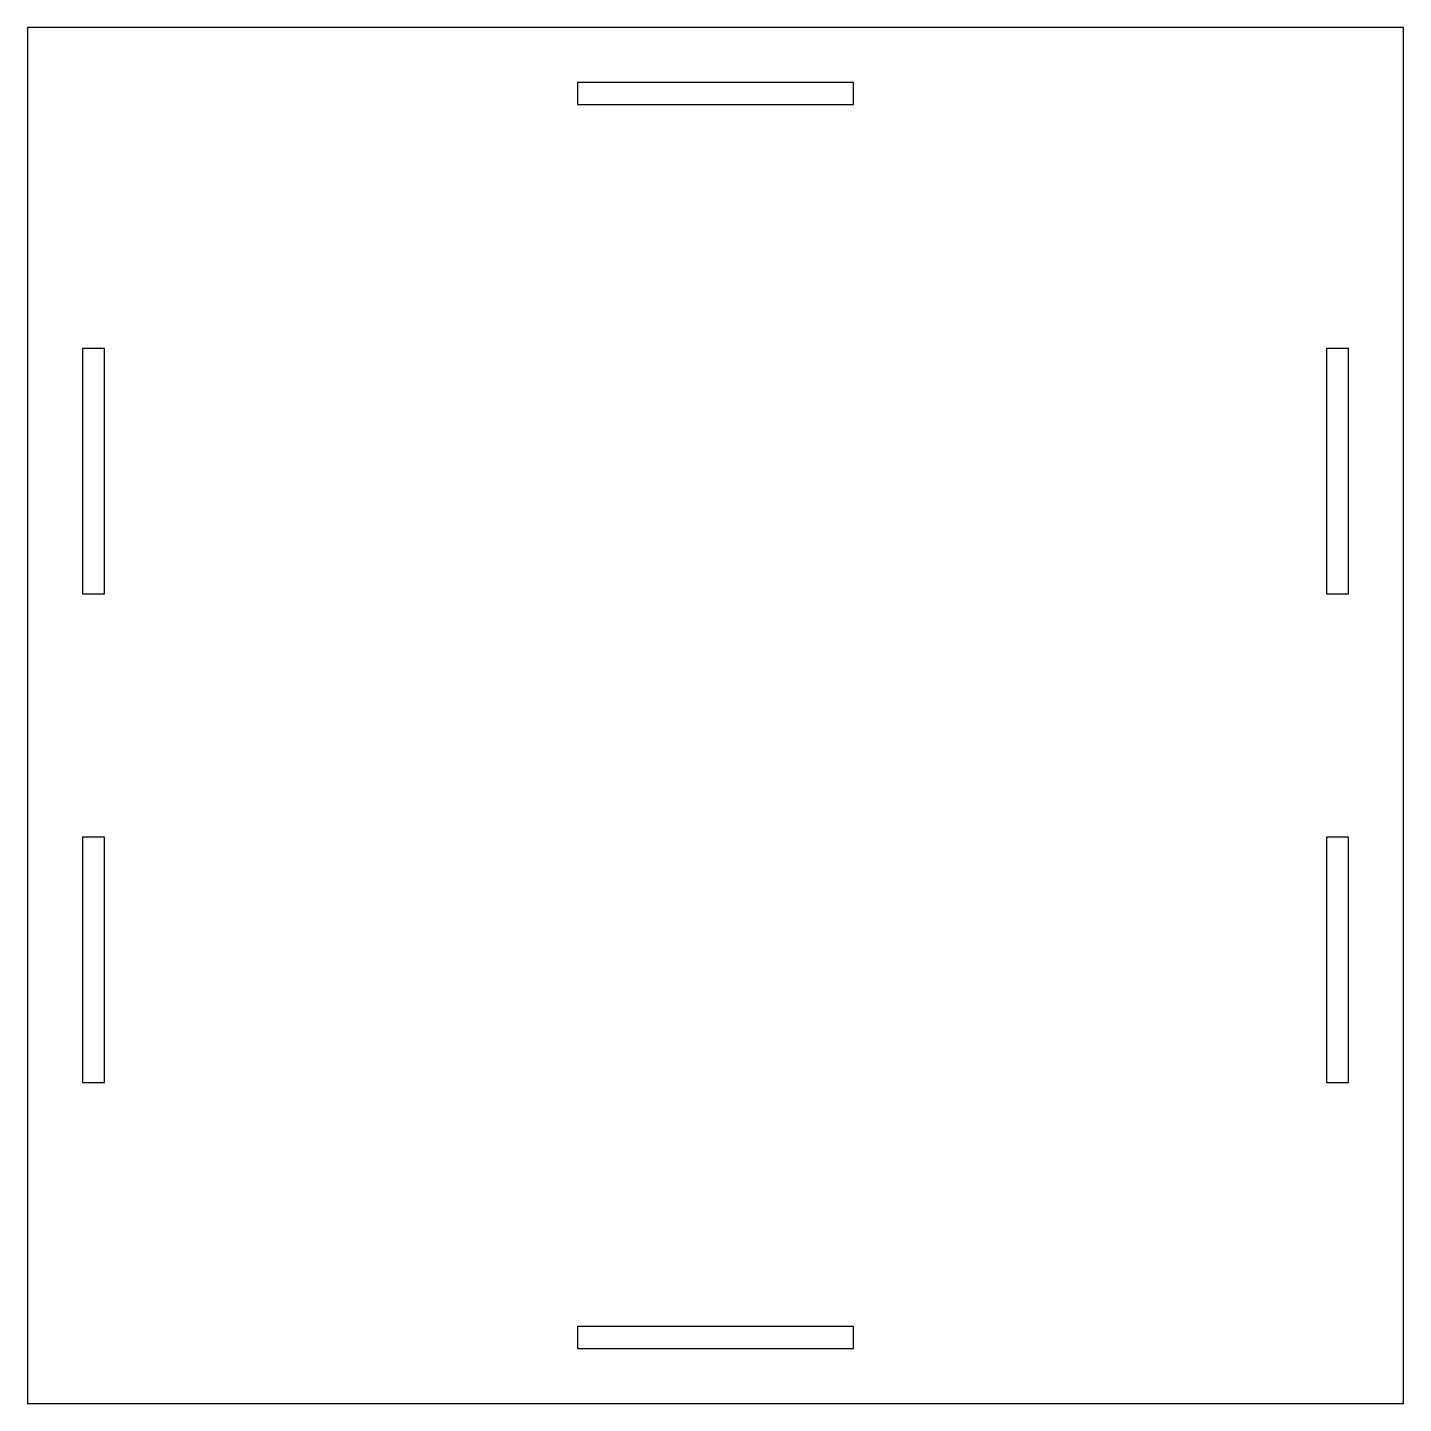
# Model space of a CAD drawing. Header units: millimetres. Extents: x -125 to 125, y -125 to 125.
import ezdxf

# ---------------------------------------------------------------- set-up
doc = ezdxf.new("R2010")
doc.units = ezdxf.units.MM

msp = doc.modelspace()

# ---------------------------------------------------------------- linework, layer by layer
at = {"color": 7, "linetype": 'Continuous', "lineweight": 25}
for p, q in [((125, 125), (-125, 125)), ((-125, 125), (-125, -125)), ((125, -125), (125, 125)), ((25.1, 115), (-25.1, 115)), ((-25.1, 115), (-25.1, 111)), ((25.1, 111), (25.1, 115)), ((-25.1, 111), (25.1, 111)), ((-111, 66.7), (-115, 66.7)), ((-115, 66.7), (-115, 22.1)), ((-111, 22.1), (-111, 66.7)), ((115, 66.7), (111, 66.7)), ((111, 66.7), (111, 22.1)), ((115, 22.1), (115, 66.7)), ((-115, 22.1), (-111, 22.1)), ((111, 22.1), (115, 22.1)), ((-115, -22.1), (-115, -66.7)), ((-111, -22.1), (-115, -22.1)), ((-111, -66.7), (-111, -22.1)), ((111, -22.1), (111, -66.7)), ((115, -22.1), (111, -22.1)), ((115, -66.7), (115, -22.1)), ((-115, -66.7), (-111, -66.7)), ((111, -66.7), (115, -66.7)), ((-25.1, -111), (-25.1, -115)), ((25.1, -111), (-25.1, -111)), ((25.1, -115), (25.1, -111)), ((-25.1, -115), (25.1, -115)), ((-125, -125), (125, -125))]:
    msp.add_line(p, q, dxfattribs=at)

doc.saveas('drawing.dxf')
